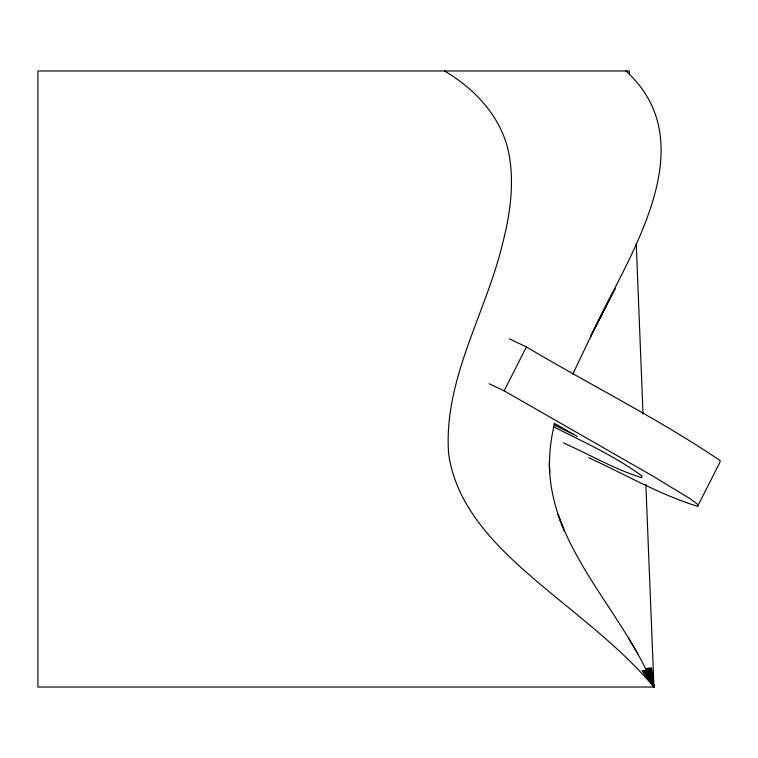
<?xml version="1.0" encoding="UTF-8"?>
<svg xmlns="http://www.w3.org/2000/svg" width="758" height="758" viewBox="0 0 758 758"><rect width="100%" height="100%" fill="white"/><g stroke="black" fill="none" stroke-linecap="round" stroke-linejoin="round"><path stroke-width="1.14" d="M588.691 457.718C624.772 474.195 659.602 494.586 697.597 506.325L697.815 504.458L690.349 498.849L651.965 475.56L504.117 390.825L489.166 383.747M554.335 424.66C550.554 440.322 548.801 456.496 549.664 472.604L549.398 462.901C549.37 486.399 555.178 509.565 564.454 531.055L558.04 514.426C580.135 577.141 628.894 625.71 653.965 687.032L37.9 687.032L37.9 70.968L629.32 70.968L629.462 74.521M572.811 374.092L590.814 336.353L615.07 288.637L590.454 336.779C624.819 261.396 708.218 145.887 625.937 70.968M504.117 390.825L526.412 346.918L509.319 338.817M697.597 506.325L719.892 462.408L720.1 460.542C658.086 418.653 590.672 385.206 526.412 346.918M553.899 424.707L577.274 436.362L553.927 423.125M563.421 442.786L566.558 444.359C591.534 455.52 615.524 469.733 641.808 477.673L641.818 475.91C614.757 456.051 583.973 442.151 554.155 427.038M444.501 70.968C473.94 88.316 499.171 114.733 507.794 148.549C515.08 179.978 510.551 212.534 502.649 243.384C485.897 313.537 443.231 379.72 448.622 453.824C456.25 508.457 498.432 548.707 538.407 582.722C578.003 616.216 620.338 647.161 653.965 687.032L645.854 484.315M637.866 653.974L628.562 638.075M642.035 670.659L653.965 687.032L651.539 667.902M642.737 670.622L653.965 687.032L650.809 667.969M643.371 670.593L653.965 687.032L650.127 668.025M643.93 670.565L653.965 687.032L649.502 668.092M644.423 670.536L653.965 687.032L648.924 668.149M644.859 670.498L653.965 687.032L648.384 668.215M650.743 681.006L653.965 687.032L647.891 668.272M645.229 670.47L653.965 687.032L647.446 668.338M648.213 675.947L653.965 687.032L647.029 668.395M645.541 670.442L653.965 687.032L646.64 668.461M645.797 670.413L653.965 687.032L646.28 668.518M647.73 674.26L653.965 687.032L645.949 668.584M645.56 669.788L653.965 687.032L646.385 670.252M646.005 670.375L653.965 687.032L645.636 668.641M645.958 670.072L653.965 687.032L646.29 670.157M645.342 668.708L653.965 687.032L646.204 670.129M646.167 670.347L653.965 687.032L646.091 670.1M636.227 243.612L643.04 414.105"/></g></svg>
